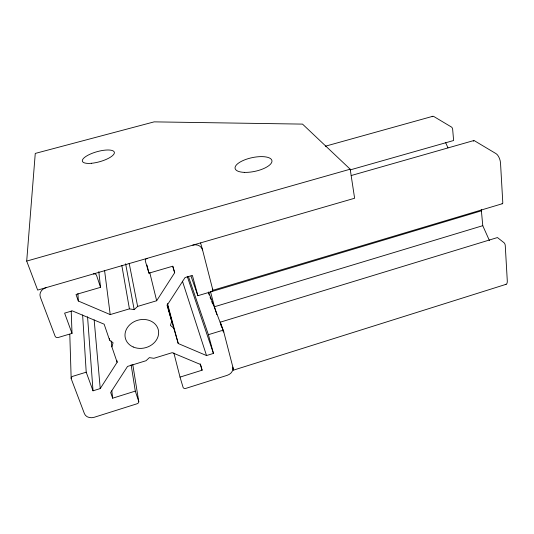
<?xml version="1.0" encoding="UTF-8"?>
<svg xmlns="http://www.w3.org/2000/svg" width="534" height="534" viewBox="0 0 534 534"><rect width="100%" height="100%" fill="white"/><g stroke="black" fill="none" stroke-linecap="round" stroke-linejoin="round"><path stroke-width="0.8" d="M26.7 261.093L35.264 153.425L154.159 121.865L302.518 124.108L350.191 169.198L354.616 198.248L37.667 290.089L26.7 261.093L350.191 169.198M82.63 314.973L86.208 372.191L93.023 390.815L100.238 388.572L117.133 362.279L111.873 346.853L113.081 342.781L109.583 340.125L104.15 324.198L72.277 310.868L64.614 313.131L72.01 333.37L58.299 337.475A2.55 2.123 -7.4 0 1 55.115 336.206L40.344 297.158A8.738 7.436 -4.8 0 1 46.051 287.659M167.209 304.487L171.734 321.321L170.426 325.4L173.71 328.07L178.243 343.529L206.524 355.557L213.453 353.408L208.393 334.684L188.402 276.445M502.287 203.741L212.912 290.282L202.553 249.932A8.117 0.441 73.9 0 0 200.544 242.97M98.79 271.666L100.546 287.332L76.028 294.501L78.331 301.022L110.204 314.586L129.422 308.859L134.174 309.647L137.638 306.409L156.669 300.742L174.678 272.72L172.836 266.179L148.946 273.168L145.368 261.199A2.516 2.223 -14.9 0 1 147.157 258.363M233.465 370.155L506.065 284.328M505.257 284.362A7.236 2.977 69.1 0 0 507.287 280.844L505.257 245.513A2.223 0.955 70.1 0 0 503.976 242.683L497.441 237.557L220.275 322.176L223.646 331.481L232.857 367.085A7.609 6.188 -22.6 0 1 227.204 375.335L185.799 388.392A2.303 1.862 -19.2 0 1 183.069 387.304L180.018 377.111L202.112 370.195L200.51 364.488L172.208 352.66L153.912 358.301L149.373 357.633L146.016 360.73L127.539 366.424L110.651 392.523L112.654 398.197L135.296 391.115L131.124 364.775M86.208 372.191L72.904 376.276A2.47 2.002 -10.2 0 0 71.262 378.88L84.445 413.723A7.99 6.335 -12.4 0 0 94.264 417.268L137.058 403.771A2.35 1.876 -15.5 0 0 138.7 401.281L135.296 391.115M208.393 334.684L221.069 330.8A2.336 1.949 -22.9 0 1 223.786 332.008M216.877 314.7L214.448 306.763L482.769 225.682L481.267 209.381M191.005 276.118L197.874 295.709L481.701 210.73M351.218 175.532L473.838 140.542M350.337 169.865L453.62 140.515L452.685 129.608A2.076 0.861 75 0 0 451.544 127.085L433.828 116.519A6.608 2.603 75.3 0 0 432.153 116.719M325.319 146.229L432.74 116.312M210.082 297.244L210.97 299.38M445.63 142.611L447.959 147.831M482.769 225.682L489.438 240.6M208.58 292.005L223.706 331.768M208.414 292.852L209.248 295.048M211.724 301.583L212.605 303.913M187.22 276.325L213.453 353.408M100.546 287.332L96.541 275.364A2.577 2.236 -8.6 0 0 93.357 273.949M182.454 281.211L206.524 355.557M172.702 266.353L174.678 272.72M200.177 363.821L202.112 370.195M171.734 321.321L167.055 305.368L185.044 277.573L192.387 275.411L197.874 295.709M167.436 303.479L178.243 343.529M167.462 304.847L173.71 328.07M220.275 322.176L221.523 327.002M210.563 291.864L214.448 306.763M173.864 352.961L180.018 377.111M149.747 272.534L156.669 300.742M146.983 265.091L148.946 273.168M129.181 263.302L137.638 306.409M125.617 263.763L134.174 309.647M121.812 265.445L129.422 308.859M132.779 364.609L138.753 401.521M116.919 360.63L117.133 362.279M104.611 270.778L110.204 314.586M111.165 341.072L111.873 346.853M109.383 338.469L109.583 340.125M111.826 390.754L112.654 398.197M94.151 319.893L100.238 388.572M87.556 316.769L93.023 390.815M77.924 293.573L78.331 301.022M71.209 310.962L72.01 333.37M69.8 334.351L71.162 378.372M192.787 245.139A8.237 7.289 -21.4 0 1 202.553 249.932M212.686 289.114A2.403 2.069 -22.6 0 1 210.91 291.804M232.857 367.085A7.609 0.367 73.5 0 1 232.831 368.794M502.007 203.741A2.269 1.015 71.6 0 0 502.781 202.419L500.532 163.177A7.676 3.524 73.3 0 0 496.059 153.658L474.245 140.636A2.196 0.961 74.3 0 0 473.611 140.662M473.331 141.29A2.196 0.961 74.3 0 1 473.378 141.089M244.298 172.369A18.83 6.989 -12.1 0 0 271.973 161.108A18.83 6.989 -12.1 0 0 244.245 160.04A18.83 6.989 -12.1 0 0 244.298 172.369M91.341 163.291A16.587 5.18 -15.7 0 0 114.343 152.297A16.587 5.18 -15.7 0 0 89.385 154.513A16.587 5.18 -15.7 0 0 91.341 163.291M133.233 346.993A17.008 14.278 -15.2 0 0 158.645 332.809A17.008 14.278 -15.2 0 0 133.56 321.989A17.008 14.278 -15.2 0 0 133.233 346.993"/></g></svg>
